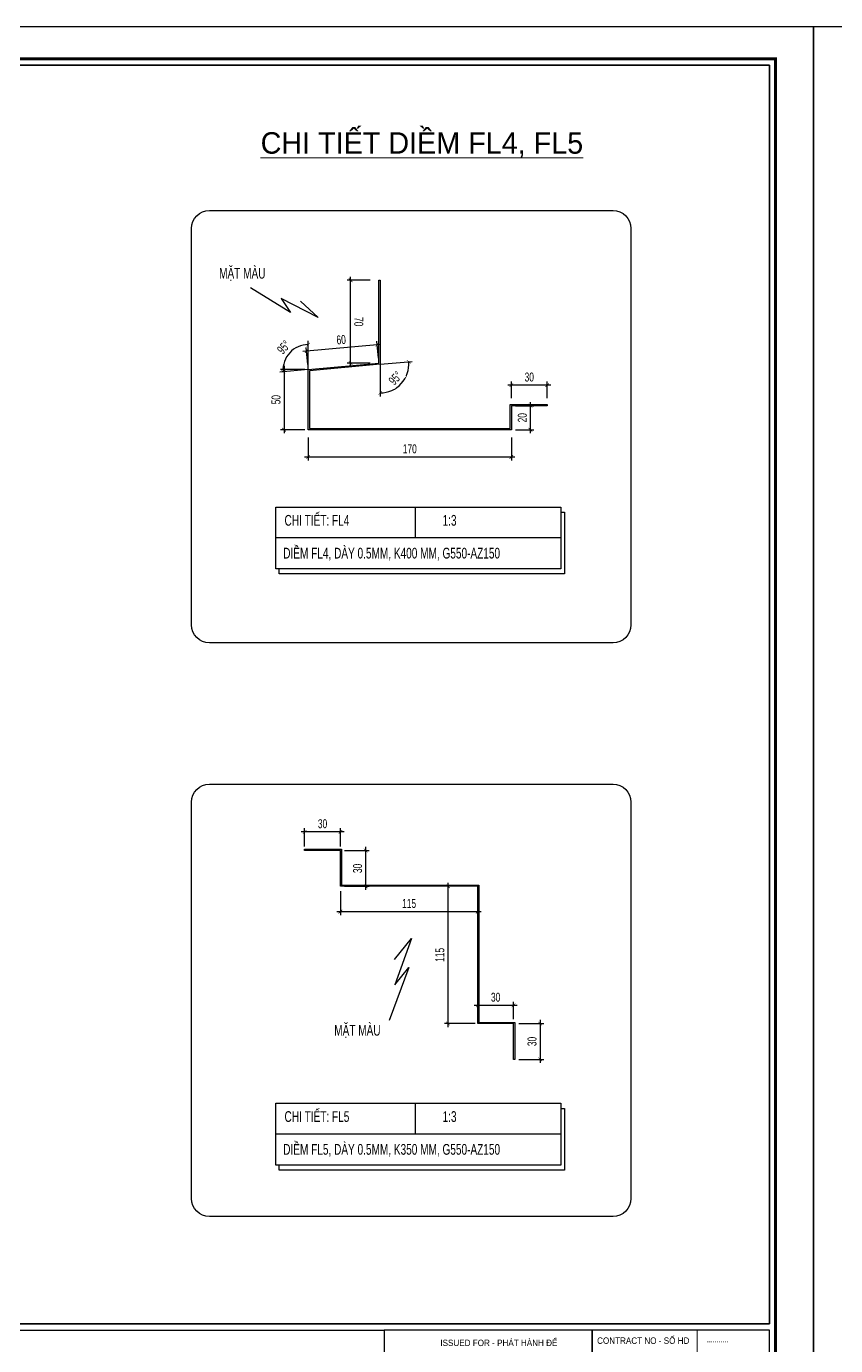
# Model space of a CAD drawing. Header units: inches. Extents: x 2 to 32666, y -5537 to 22.
# Drawn here: x 20586 to 20811.9, y -4073 to -3704.5 of the extents above; entities that cross this region are included whole.
import ezdxf
from ezdxf.enums import TextEntityAlignment as Align

# ---------------------------------------------------------------- set-up
doc = ezdxf.new("R2010")
doc.units = ezdxf.units.IN
doc.header["$MEASUREMENT"] = 0
doc.layers.get('Defpoints').update_dxf_attribs({"lineweight": 9})
for name, color, linetype in [('2', 2, 'Continuous'), ('3', 3, 'Continuous'), ('4', 4, 'Continuous'), ('6', 6, 'Continuous'), ('7', 7, 'Continuous'), ('9', 9, 'Continuous'), ('BAO KHUNG', 31, 'Continuous'), ('DIM', 8, 'Continuous'), ('NET IN', 3, 'Continuous')]:
    doc.layers.add(name, color=color, linetype=linetype)
doc.layers.add('_TEXT', color=3, linetype='Continuous', lineweight=13)
doc.layers.add('S-Hatch', color=8, linetype='Continuous', lineweight=9)
doc.layers.add('Cover text', color=7, linetype='Continuous', true_color=0x52370f)
doc.styles.add('ST1', font='vnshx.shx', dxfattribs={"width": 0.7})
doc.styles.add('ST1H', font='vnshxh.shx', dxfattribs={"width": 0.7})
doc.styles.add('ST3', font='VHAVANB.TTF')
doc.styles.get("Standard").update_dxf_attribs({"font": 'arial.ttf'})
doc.styles.add('STYLE2', font='VHAVAN.TTF')
doc.styles.add('TIEU DE', font='Vharialn.ttf')
doc.dimstyles.new('3', dxfattribs={"dimtxt": 2.5, "dimasz": 1, "dimexe": 1, "dimexo": 0, "dimgap": 1, "dimtad": 1, "dimdec": 0, "dimlfac": 3, "dimzin": 0, "dimdsep": 46, "dimtxsty": 'ST1', "dimblk": 'ARCHTICK', "dimcen": 1, "dimdle": 1, "dimclrd": 8, "dimclre": 8, "dimclrt": 3, "dimadec": 0, "dimazin": 0, "dimtfac": 1, "dimtdec": 0, "dimtix": 1, "dimtofl": 0, "dimtmove": 1, "dimatfit": 3, "dimldrblk": 'DOT', "dimfxl": 0.18, "dimtfill": 1, "dimtolj": 1, "dimtzin": 0, "dimlwd": -1, "dimlwe": -1, "dimarcsym": 2})

# ---------------------------------------------------------------- blocks, each defined once
blk = doc.blocks.new('kt kien truc 1')
at = {"layer": '2', "color": 157, "linetype": 'Continuous'}
blk.add_lwpolyline([(0, 420), (594, 420), (594, 0), (0, 0)], close=True, dxfattribs=at)
at = {"layer": '7', "color": 147, "linetype": 'Continuous'}
blk.add_lwpolyline([(12.33, 57.61), (581.67, 57.61), (581.67, 409.19), (12.33, 409.19)], close=True, dxfattribs=at)
at = {"layer": 'BAO KHUNG', "color": 167, "linetype": 'Continuous', "const_width": 0.871}
blk.add_lwpolyline([(10.59, 9.07), (583.41, 9.07), (583.41, 410.93), (10.59, 410.93)], close=True, dxfattribs=at)
at = {"layer": 'BAO KHUNG', "color": 7}
for points in [[(211.89, 55.81), (474.14, 55.81), (474.14, 10.81), (211.89, 10.81)], [(474.14, 10.81), (532.16, 10.81), (532.16, 55.81), (474.14, 55.81)], [(532.16, 10.81), (581.67, 10.81), (581.67, 55.81), (532.16, 55.81)]]:
    blk.add_lwpolyline(points, close=True, dxfattribs=at)
at = {"layer": 'S-Hatch'}
blk.add_line((561.54, 55.81), (561.54, 23.67), dxfattribs=at)
at = {"layer": 'BAO KHUNG', "color": 7, "linetype": 'Continuous', "width": 0.9}
blk.add_text('ISSUED FOR - PHÁT HÀNH ĐỂ ', height=1.8, dxfattribs=at).set_placement((506.46, 51.36), align=Align.CENTER)
blk.add_text('CONTRACT NO - SỐ HD', height=1.8, dxfattribs=at).set_placement((533.57, 51.98))
at = {"layer": 'BAO KHUNG', "color": 109, "linetype": 'Continuous', "style": 'STYLE2', "width": 0.8}
blk.add_text('...........', height=1.5, dxfattribs=at).set_placement((564.21, 52.44))
at = {"layer": 'Cover text', "ltscale": 0.5, "style": 'TIEU DE'}
for tag, p in [('TENBANVE', (45.93, 14.6)), ('STT', (555.05, 15.58))]:
    blk.add_attdef(tag, text='', height=2, dxfattribs=at).set_placement(p, align=Align.MIDDLE_CENTER)
blk = doc.blocks.new('_ArchTick')
at = {"color": 0, "linetype": 'ByBlock', "const_width": 0.15}
blk.add_lwpolyline([(-0.5, -0.5), (0.5, 0.5)], dxfattribs=at)
blk = doc.blocks.new('*D6240')
at = {"layer": 'Defpoints', "color": 0, "transparency": 16777216}
for p in [(20676.52, -3775.44), (20681.96, -3775.44), (20681.96, -3798.61)]:
    blk.add_point(p, dxfattribs=at)
at = {"layer": 'DIM', "color": 8, "linetype": 'Continuous', "transparency": 16777216}
for p, q in [((20681.96, -3775.44), (20675.52, -3775.44)), ((20676.52, -3799.61), (20676.52, -3774.44)), ((20681.96, -3798.61), (20675.52, -3798.61))]:
    blk.add_line(p, q, dxfattribs=at)
at = {"layer": 'DIM', "color": 8, "transparency": 16777216}
for p, rotation in [((20676.52, -3775.44), 90.00102498507002), ((20676.52, -3798.61), 270.00102498507)]:
    blk.add_blockref('_ArchTick', p, dxfattribs=dict(at, rotation=rotation))
at = {"layer": 'DIM', "color": 3, "transparency": 16777216, "insert": (20678.77, -3787.02), "char_height": 2.5, "attachment_point": 5, "rotation": 270.001, "style": 'ST1', "bg_fill": 3, "box_fill_scale": 1.25, "bg_fill_color": 256, "bg_fill_true_color": 13158600, "bg_fill_transparency": 0}
blk.add_mtext('\\A1;70', dxfattribs=at)
blk = doc.blocks.new('_Dot')
at = {"color": 0, "linetype": 'ByBlock', "lineweight": -2}
blk.add_line((-0.5, 0), (-1, 0), dxfattribs=at)
at = {"color": 0, "linetype": 'ByBlock', "const_width": 0.5}
blk.add_lwpolyline([(-0.25, 0, 1), (0.25, 0, 1)], format="xyb", close=True, dxfattribs=at)
blk = doc.blocks.new('*D6241')
at = {"layer": 'Defpoints', "color": 0, "transparency": 16777216}
for p in [(20683.97, -3793.4), (20664.54, -3798.95), (20684.31, -3797.16)]:
    blk.add_point(p, dxfattribs=at)
at = {"layer": 'DIM', "color": 8, "linetype": 'Continuous', "transparency": 16777216}
for p, q in [((20663.2, -3795.28), (20684.96, -3793.31)), ((20664.54, -3798.95), (20664.11, -3794.19)), ((20684.31, -3797.16), (20683.88, -3792.41))]:
    blk.add_line(p, q, dxfattribs=at)
at = {"layer": 'DIM', "color": 8, "transparency": 16777216}
for p, rotation in [((20664.2, -3795.19), 185.1690036118226), ((20683.97, -3793.4), 5.169003611822617)]:
    blk.add_blockref('_ArchTick', p, dxfattribs=dict(at, rotation=rotation))
at = {"layer": 'DIM', "color": 3, "transparency": 16777216, "insert": (20673.88, -3792.06), "char_height": 2.5, "attachment_point": 5, "rotation": 5.169, "style": 'ST1', "bg_fill": 3, "box_fill_scale": 1.25, "bg_fill_color": 256, "bg_fill_true_color": 13158600, "bg_fill_transparency": 0}
blk.add_mtext('\\A1;60', dxfattribs=at)
blk = doc.blocks.new('*D6242')
at = {"layer": 'Defpoints', "color": 0, "transparency": 16777216}
for p in [(20663.72, -3800.39), (20657.94, -3817.2), (20663.72, -3817.2)]:
    blk.add_point(p, dxfattribs=at)
at = {"layer": 'DIM', "color": 8, "linetype": 'Continuous', "transparency": 16777216}
for p, q in [((20663.72, -3800.39), (20656.94, -3800.39)), ((20657.94, -3799.39), (20657.94, -3818.2)), ((20663.72, -3817.2), (20656.94, -3817.2))]:
    blk.add_line(p, q, dxfattribs=at)
at = {"layer": 'DIM', "color": 8, "transparency": 16777216}
for p, rotation in [((20657.94, -3800.39), 90), ((20657.94, -3817.2), 270)]:
    blk.add_blockref('_ArchTick', p, dxfattribs=dict(at, rotation=rotation))
at = {"layer": 'DIM', "color": 3, "transparency": 16777216, "insert": (20655.69, -3808.8), "char_height": 2.5, "attachment_point": 5, "rotation": 90, "style": 'ST1', "bg_fill": 3, "box_fill_scale": 1.25, "bg_fill_color": 256, "bg_fill_true_color": 13158600, "bg_fill_transparency": 0}
blk.add_mtext('\\A1;50', dxfattribs=at)
blk = doc.blocks.new('*D6243')
at = {"layer": 'Defpoints', "color": 0, "transparency": 16777216}
for p in [(20664.67, -3819.38), (20721.4, -3819.38), (20721.4, -3824.8)]:
    blk.add_point(p, dxfattribs=at)
at = {"layer": 'DIM', "color": 8, "linetype": 'Continuous', "transparency": 16777216}
for p, q in [((20664.67, -3819.38), (20664.67, -3825.8)), ((20721.4, -3819.38), (20721.4, -3825.8)), ((20663.67, -3824.8), (20722.4, -3824.8))]:
    blk.add_line(p, q, dxfattribs=at)
at = {"layer": 'DIM', "color": 8, "transparency": 16777216, "rotation": 180}
blk.add_blockref('_ArchTick', (20664.67, -3824.8), dxfattribs=at)
at = {"layer": 'DIM', "color": 8, "transparency": 16777216}
blk.add_blockref('_ArchTick', (20721.4, -3824.8), dxfattribs=at)
at = {"layer": 'DIM', "color": 3, "transparency": 16777216, "insert": (20693.03, -3822.55), "char_height": 2.5, "attachment_point": 5, "style": 'ST1', "bg_fill": 3, "box_fill_scale": 1.25, "bg_fill_color": 256, "bg_fill_true_color": 13158600, "bg_fill_transparency": 0}
blk.add_mtext('\\A1;170', dxfattribs=at)
blk = doc.blocks.new('*D6244')
at = {"layer": 'DIM', "color": 8, "linetype": 'Continuous', "transparency": 16777216}
for p, q in [((20726.72, -3818.2), (20726.72, -3809.48)), ((20722.53, -3810.48), (20727.72, -3810.48)), ((20722.53, -3817.2), (20727.72, -3817.2))]:
    blk.add_line(p, q, dxfattribs=at)
at = {"layer": 'DIM', "color": 8, "transparency": 16777216}
for p, rotation in [((20726.72, -3810.48), 90), ((20726.72, -3817.2), 270)]:
    blk.add_blockref('_ArchTick', p, dxfattribs=dict(at, rotation=rotation))
at = {"layer": 'DIM', "color": 3, "transparency": 16777216, "insert": (20724.47, -3813.84), "char_height": 2.5, "attachment_point": 5, "rotation": 90, "style": 'ST1', "bg_fill": 3, "box_fill_scale": 1.25, "bg_fill_color": 256, "bg_fill_true_color": 13158600, "bg_fill_transparency": 0}
blk.add_mtext('\\A1;20', dxfattribs=at)
at = {"layer": 'Defpoints', "color": 0, "transparency": 16777216}
for p in [(20722.53, -3810.48), (20726.72, -3810.48), (20722.53, -3817.2)]:
    blk.add_point(p, dxfattribs=at)
blk = doc.blocks.new('*D6245')
at = {"layer": 'Defpoints', "color": 0, "transparency": 16777216}
for p in [(20721.4, -3804.74), (20721.4, -3808.4), (20731.4, -3808.4)]:
    blk.add_point(p, dxfattribs=at)
at = {"layer": 'DIM', "color": 8, "linetype": 'Continuous', "transparency": 16777216}
for p, q in [((20732.4, -3804.74), (20720.4, -3804.74)), ((20721.4, -3808.4), (20721.4, -3803.74)), ((20731.4, -3808.4), (20731.4, -3803.74))]:
    blk.add_line(p, q, dxfattribs=at)
at = {"layer": 'DIM', "color": 8, "transparency": 16777216, "rotation": 180}
blk.add_blockref('_ArchTick', (20721.4, -3804.74), dxfattribs=at)
at = {"layer": 'DIM', "color": 8, "transparency": 16777216}
blk.add_blockref('_ArchTick', (20731.4, -3804.74), dxfattribs=at)
at = {"layer": 'DIM', "color": 3, "transparency": 16777216, "insert": (20726.4, -3802.49), "char_height": 2.5, "attachment_point": 5, "style": 'ST1', "bg_fill": 3, "box_fill_scale": 1.25, "bg_fill_color": 256, "bg_fill_true_color": 13158600, "bg_fill_transparency": 0}
blk.add_mtext('\\A1;30', dxfattribs=at)
blk = doc.blocks.new('*D6246')
at = {"layer": 'Defpoints', "color": 0, "transparency": 16777216}
for p in [(20684.77, -3775.44), (20665, -3800.7)]:
    blk.add_point(p, dxfattribs=at)
at = {"layer": 'DIM', "color": 8, "linetype": 'Continuous', "transparency": 16777216}
for q in [(20693.73, -3798.1), (20684.77, -3807.91)]:
    blk.add_line((20684.77, -3798.92), q, dxfattribs=at)
blk.add_arc((20684.77, -3798.92), 8, 270.001, 5.169, dxfattribs=at)
at = {"layer": 'DIM', "color": 8, "transparency": 16777216}
for p, rotation in [((20692.74, -3798.19), 95.16900339881761), ((20684.77, -3806.91), 180.0010249850478)]:
    blk.add_blockref('_ArchTick', p, dxfattribs=dict(at, rotation=rotation))
at = {"layer": 'DIM', "color": 3, "transparency": 16777216, "insert": (20689.01, -3802.79), "char_height": 2.5, "attachment_point": 5, "rotation": 47.585, "style": 'ST1', "bg_fill": 3, "box_fill_scale": 1.25, "bg_fill_color": 256, "bg_fill_true_color": 13158600, "bg_fill_transparency": 0}
blk.add_mtext('\\A1;95°', dxfattribs=at)
at = {"layer": 'Defpoints', "color": 0, "transparency": 16777216}
for p in [(20684.77, -3798.92), (20684.77, -3798.92), (20688.98, -3805.72)]:
    blk.add_point(p, dxfattribs=at)
blk = doc.blocks.new('*D6247')
at = {"layer": 'Defpoints', "color": 0, "transparency": 16777216}
for p in [(20684.44, -3798.61), (20664.67, -3800.39), (20664.67, -3800.39), (20664.67, -3817.2)]:
    blk.add_point(p, dxfattribs=at)
at = {"layer": 'DIM', "color": 8, "linetype": 'Continuous', "transparency": 16777216}
for q in [(20664.67, -3792.4), (20656.71, -3801.11)]:
    blk.add_line((20664.67, -3800.39), q, dxfattribs=at)
blk.add_arc((20664.67, -3800.39), 6.99, 90, 185.169, dxfattribs=at)
at = {"layer": 'DIM', "color": 8, "transparency": 16777216}
for p, rotation in [((20664.67, -3793.4), 2.671665932429354e-12), ((20657.7, -3801.02), 275.1690036118312)]:
    blk.add_blockref('_ArchTick', p, dxfattribs=dict(at, rotation=rotation))
at = {"layer": 'DIM', "color": 3, "transparency": 16777216, "insert": (20657.85, -3794.16), "char_height": 2.5, "attachment_point": 5, "rotation": 47.5845, "style": 'ST1', "bg_fill": 3, "box_fill_scale": 1.25, "bg_fill_color": 256, "bg_fill_true_color": 13158600, "bg_fill_transparency": 0}
blk.add_mtext('\\A1;95°', dxfattribs=at)
at = {"layer": 'Defpoints', "color": 0, "transparency": 16777216}
blk.add_point((20660.99, -3794.45), dxfattribs=at)
blk = doc.blocks.new('*D6248')
at = {"layer": 'Defpoints', "color": 0, "transparency": 16777216}
for p in [(20663.68, -3929.52), (20663.68, -3933.64), (20673.68, -3933.64)]:
    blk.add_point(p, dxfattribs=at)
at = {"layer": 'DIM', "color": 8, "linetype": 'Continuous', "transparency": 16777216}
for p, q in [((20674.68, -3929.52), (20662.68, -3929.52)), ((20663.68, -3933.64), (20663.68, -3928.52)), ((20673.68, -3933.64), (20673.68, -3928.52))]:
    blk.add_line(p, q, dxfattribs=at)
at = {"layer": 'DIM', "color": 8, "transparency": 16777216, "rotation": 180}
blk.add_blockref('_ArchTick', (20663.68, -3929.52), dxfattribs=at)
at = {"layer": 'DIM', "color": 8, "transparency": 16777216}
blk.add_blockref('_ArchTick', (20673.68, -3929.52), dxfattribs=at)
at = {"layer": 'DIM', "color": 3, "transparency": 16777216, "insert": (20668.68, -3927.27), "char_height": 2.5, "attachment_point": 5, "style": 'ST1', "bg_fill": 3, "box_fill_scale": 1.25, "bg_fill_color": 256, "bg_fill_true_color": 13158600, "bg_fill_transparency": 0}
blk.add_mtext('\\A1;30', dxfattribs=at)
blk = doc.blocks.new('*D6249')
at = {"layer": 'Defpoints', "color": 0, "transparency": 16777216}
for p in [(20674.85, -3934.73), (20680.72, -3934.73), (20674.85, -3944.73)]:
    blk.add_point(p, dxfattribs=at)
at = {"layer": 'DIM', "color": 8, "linetype": 'Continuous', "transparency": 16777216}
for p, q in [((20674.85, -3934.73), (20681.72, -3934.73)), ((20680.72, -3945.73), (20680.72, -3933.73)), ((20674.85, -3944.73), (20681.72, -3944.73))]:
    blk.add_line(p, q, dxfattribs=at)
at = {"layer": 'DIM', "color": 8, "transparency": 16777216}
for p, rotation in [((20680.72, -3934.73), 90), ((20680.72, -3944.73), 270)]:
    blk.add_blockref('_ArchTick', p, dxfattribs=dict(at, rotation=rotation))
at = {"layer": 'DIM', "color": 3, "transparency": 16777216, "insert": (20678.47, -3939.73), "char_height": 2.5, "attachment_point": 5, "rotation": 90, "style": 'ST1', "bg_fill": 3, "box_fill_scale": 1.25, "bg_fill_color": 256, "bg_fill_true_color": 13158600, "bg_fill_transparency": 0}
blk.add_mtext('\\A1;30', dxfattribs=at)
blk = doc.blocks.new('*D6250')
at = {"layer": 'Defpoints', "color": 0, "transparency": 16777216}
for p in [(20673.68, -3946.06), (20712.01, -3946.06), (20712.01, -3951.79)]:
    blk.add_point(p, dxfattribs=at)
at = {"layer": 'DIM', "color": 8, "linetype": 'Continuous', "transparency": 16777216}
for p, q in [((20673.68, -3946.06), (20673.68, -3952.79)), ((20712.01, -3946.06), (20712.01, -3952.79)), ((20672.68, -3951.79), (20713.01, -3951.79))]:
    blk.add_line(p, q, dxfattribs=at)
at = {"layer": 'DIM', "color": 8, "transparency": 16777216, "rotation": 180}
blk.add_blockref('_ArchTick', (20673.68, -3951.79), dxfattribs=at)
at = {"layer": 'DIM', "color": 8, "transparency": 16777216}
blk.add_blockref('_ArchTick', (20712.01, -3951.79), dxfattribs=at)
at = {"layer": 'DIM', "color": 3, "transparency": 16777216, "insert": (20692.85, -3949.54), "char_height": 2.5, "attachment_point": 5, "style": 'ST1', "bg_fill": 3, "box_fill_scale": 1.25, "bg_fill_color": 256, "bg_fill_true_color": 13158600, "bg_fill_transparency": 0}
blk.add_mtext('\\A1;115', dxfattribs=at)
blk = doc.blocks.new('*D6251')
at = {"layer": 'Defpoints', "color": 0, "transparency": 16777216}
for p in [(20711.26, -3944.73), (20703.7, -3983.07), (20711.26, -3983.07)]:
    blk.add_point(p, dxfattribs=at)
at = {"layer": 'DIM', "color": 8, "linetype": 'Continuous', "transparency": 16777216}
for p, q in [((20711.26, -3944.73), (20702.7, -3944.73)), ((20703.7, -3943.73), (20703.7, -3984.07)), ((20711.26, -3983.07), (20702.7, -3983.07))]:
    blk.add_line(p, q, dxfattribs=at)
at = {"layer": 'DIM', "color": 8, "transparency": 16777216}
for p, rotation in [((20703.7, -3944.73), 90), ((20703.7, -3983.07), 270)]:
    blk.add_blockref('_ArchTick', p, dxfattribs=dict(at, rotation=rotation))
at = {"layer": 'DIM', "color": 3, "transparency": 16777216, "insert": (20701.45, -3963.9), "char_height": 2.5, "attachment_point": 5, "rotation": 90, "style": 'ST1', "bg_fill": 3, "box_fill_scale": 1.25, "bg_fill_color": 256, "bg_fill_true_color": 13158600, "bg_fill_transparency": 0}
blk.add_mtext('\\A1;115', dxfattribs=at)
blk = doc.blocks.new('*D6252')
at = {"layer": 'Defpoints', "color": 0, "transparency": 16777216}
for p in [(20722.01, -3977.98), (20712.01, -3981.82), (20722.01, -3981.82)]:
    blk.add_point(p, dxfattribs=at)
at = {"layer": 'DIM', "color": 8, "linetype": 'Continuous', "transparency": 16777216}
for p, q in [((20711.01, -3977.98), (20723.01, -3977.98)), ((20712.01, -3981.82), (20712.01, -3976.98)), ((20722.01, -3981.82), (20722.01, -3976.98))]:
    blk.add_line(p, q, dxfattribs=at)
at = {"layer": 'DIM', "color": 8, "transparency": 16777216, "rotation": 180}
blk.add_blockref('_ArchTick', (20712.01, -3977.98), dxfattribs=at)
at = {"layer": 'DIM', "color": 8, "transparency": 16777216}
blk.add_blockref('_ArchTick', (20722.01, -3977.98), dxfattribs=at)
at = {"layer": 'DIM', "color": 3, "transparency": 16777216, "insert": (20717.01, -3975.73), "char_height": 2.5, "attachment_point": 5, "style": 'ST1', "bg_fill": 3, "box_fill_scale": 1.25, "bg_fill_color": 256, "bg_fill_true_color": 13158600, "bg_fill_transparency": 0}
blk.add_mtext('\\A1;30', dxfattribs=at)
blk = doc.blocks.new('*D6253')
at = {"layer": 'Defpoints', "color": 0, "transparency": 16777216}
for p in [(20723.52, -3983.07), (20723.52, -3993.07), (20729.43, -3993.07)]:
    blk.add_point(p, dxfattribs=at)
at = {"layer": 'DIM', "color": 8, "linetype": 'Continuous', "transparency": 16777216}
for p, q in [((20723.52, -3983.07), (20730.43, -3983.07)), ((20729.43, -3982.07), (20729.43, -3994.07)), ((20723.52, -3993.07), (20730.43, -3993.07))]:
    blk.add_line(p, q, dxfattribs=at)
at = {"layer": 'DIM', "color": 8, "transparency": 16777216}
for p, rotation in [((20729.43, -3983.07), 90), ((20729.43, -3993.07), 270)]:
    blk.add_blockref('_ArchTick', p, dxfattribs=dict(at, rotation=rotation))
at = {"layer": 'DIM', "color": 3, "transparency": 16777216, "insert": (20727.18, -3988.07), "char_height": 2.5, "attachment_point": 5, "rotation": 90, "style": 'ST1', "bg_fill": 3, "box_fill_scale": 1.25, "bg_fill_color": 256, "bg_fill_true_color": 13158600, "bg_fill_transparency": 0}
blk.add_mtext('\\A1;30', dxfattribs=at)

msp = doc.modelspace()

# ---------------------------------------------------------------- linework, layer by layer
at = {"color": 9}
for p, q in [((20694.5312, -3838.8116), (20694.5312, -3847.4362)), ((20694.5312, -4005.3543), (20694.5312, -4013.9789))]:
    msp.add_line(p, q, dxfattribs=at)
at = {"layer": '4'}
msp.add_lwpolyline([(20688.7395, -3965.2216), (20693.514, -3959.3041), (20688.8469, -3972.2877), (20692.7687, -3967.3883), (20687.3174, -3982.2042)], dxfattribs=at)
at = {"layer": '6'}
for points in [[(20731.396, -3810.482), (20721.396, -3810.482), (20721.396, -3817.2042), (20664.6673, -3817.2042), (20664.6673, -3800.3949), (20684.4382, -3798.6064), (20684.4378, -3775.4355), (20684.7712, -3775.4355), (20684.7716, -3798.915), (20665.0007, -3800.7035), (20665.0007, -3816.8709), (20721.0627, -3816.8709), (20721.0627, -3810.1487), (20731.396, -3810.1487)], [(20722.0149, -3993.0675), (20722.0149, -3983.0675), (20712.0149, -3983.0675), (20712.0149, -3944.7342), (20673.6815, -3944.7342), (20673.6815, -3934.7342), (20663.6815, -3934.7342), (20663.6815, -3934.4009), (20674.0149, -3934.4009), (20674.0149, -3944.4009), (20712.3482, -3944.4009), (20712.3482, -3982.7342), (20722.3482, -3982.7342), (20722.3482, -3993.0675)]]:
    msp.add_lwpolyline(points, close=True, dxfattribs=at)
at = {"layer": '9'}
msp.add_lwpolyline([(20637.0922, -3916.2229), (20749.7824, -3916.2229, -0.41421356), (20754.7824, -3921.2229), (20754.7824, -4031.9583, -0.41421356), (20749.7824, -4036.9583), (20637.0922, -4036.9583, -0.41421356), (20632.0922, -4031.9583), (20632.0922, -3921.2229, -0.41421356)], format="xyb", close=True, dxfattribs=at)
at = {"layer": 'DIM'}
msp.add_lwpolyline([(20224.1005, -3715.3349), (20793.4384, -3715.3349), (20793.4384, -4066.9148), (20224.1005, -4066.9148)], close=True, dxfattribs=at)
at = {"layer": 'NET IN'}
for points in [[(20211.7695, -3704.5249), (20805.7695, -3704.5249), (20805.7695, -4124.5249), (20211.7695, -4124.5249)], [(20805.7695, -3704.5249), (21399.7695, -3704.5249), (21399.7695, -4124.5249), (20805.7695, -4124.5249)]]:
    msp.add_lwpolyline(points, close=True, dxfattribs=at)

# ---------------------------------------------------------------- block references
at = {"layer": '3'}
for p in [(20211.7695, -4124.5249), (20805.7695, -4124.5249)]:
    msp.add_blockref('kt kien truc 1', p, dxfattribs=at)

# ---------------------------------------------------------------- texts
at = {"layer": '3', "style": 'ST1H', "width": 0.7}
for s, p in [('diÒm fl4, dµy 0.5mm, K400 mm, g550-az150', (20657.6975, -3853.1696)), ('diÒm fl5, dµy 0.5mm, K350 mm, g550-az150', (20657.6975, -4019.7123))]:
    msp.add_text(s, height=3, dxfattribs=at).set_placement(p)
at = {"layer": '_TEXT', "style": 'ST3'}
msp.add_text('%%Uchi tiÕt diÒm fl4, fl5', height=6, dxfattribs=at).set_placement((20651.3992, -3740.0848))

# ---------------------------------------------------------------- next in the draw order: texts
at = {"layer": '3', "char_height": 3, "attachment_point": 4, "style": 'ST1H', "bg_fill": 2}
for s, insert in [('\\A1;mÆt mµu', (20671.9408, -3985.2816)), ('\\A1;CHI TIÕT: fl5', (20658.0586, -4009.0687))]:
    msp.add_mtext(s, dxfattribs=dict(at, insert=insert))

# ---------------------------------------------------------------- next in the draw order: dimensions: what is measured, and where the dimension line sits
at = {"layer": 'DIM'}
for p1, p2, distance, picture, middle in [((20681.958, -3798.6064), (20681.9576, -3775.4356), 5.4402, '*D6240', (20678.7676, -3787.0211)), ((20673.6815, -3933.6375), (20663.6815, -3933.6375), -4.1149, '*D6248', (20668.6815, -3927.2726))]:
    dim = msp.add_aligned_dim(p1=p1, p2=p2, distance=distance, dimstyle='3', dxfattribs=at)
    dim.commit()
    dim.dimension.update_dxf_attribs({"geometry": picture, "text_midpoint": middle})

# ---------------------------------------------------------------- next in the draw order: linework, layer by layer
at = {"color": 9}
for points in [[(20655.5891, -4005.3543), (20735.2009, -4005.3543), (20735.2009, -4022.6035), (20655.5891, -4022.6035)], [(20655.5891, -4005.3543), (20735.2009, -4005.3543), (20735.2009, -4013.9789), (20655.5891, -4013.9789)]]:
    msp.add_lwpolyline(points, close=True, dxfattribs=at)
msp.add_lwpolyline([(20735.2009, -4006.7749), (20736.2236, -4006.7749), (20736.2236, -4024.0241), (20656.6117, -4024.0241), (20656.6117, -4022.6035)], dxfattribs=at)

# ---------------------------------------------------------------- next in the draw order: dimensions: what is measured, and where the dimension line sits
at = {"layer": 'DIM'}
for p1, p2, distance, picture, middle in [((20664.5367, -3798.9505), (20684.3076, -3797.162), 3.7751, '*D6241', (20673.8793, -3792.0557)), ((20674.8454, -3944.7342), (20674.8454, -3934.7342), -5.8778, '*D6249', (20678.4732, -3939.7342))]:
    dim = msp.add_aligned_dim(p1=p1, p2=p2, distance=distance, dimstyle='3', dxfattribs=at)
    dim.commit()
    dim.dimension.update_dxf_attribs({"geometry": picture, "text_midpoint": middle})

# ---------------------------------------------------------------- next in the draw order: texts
at = {"layer": '3', "insert": (20702.1904, -4009.0687), "char_height": 3, "attachment_point": 4, "style": 'ST1H', "bg_fill": 2}
msp.add_mtext('\\A1;1:3', dxfattribs=at)

# ---------------------------------------------------------------- next in the draw order: dimensions: what is measured, and where the dimension line sits
at = {"layer": 'DIM'}
for p1, p2, distance, picture, middle in [((20663.7247, -3800.3949), (20663.7247, -3817.2042), -5.7877, '*D6242', (20655.687, -3808.7996)), ((20673.6815, -3946.0616), (20712.0149, -3946.0616), -5.7333, '*D6250', (20692.8482, -3949.5449))]:
    dim = msp.add_aligned_dim(p1=p1, p2=p2, distance=distance, dimstyle='3', dxfattribs=at)
    dim.commit()
    dim.dimension.update_dxf_attribs({"geometry": picture, "text_midpoint": middle})

# ---------------------------------------------------------------- next in the draw order: dimensions: what is measured, and where the dimension line sits
dim = msp.add_angular_dim_2l(base=(20688.9763, -3805.7168), line1=((20684.7712, -3775.4355), (20684.7716, -3798.915)), line2=((20684.7716, -3798.915), (20665.0007, -3800.7035)), dimstyle='3', dxfattribs=at)
dim.commit()
dim.dimension.update_dxf_attribs({"geometry": '*D6246', "text_midpoint": (20689.0141, -3802.7911)})
for p1, p2, distance, picture, middle in [((20664.6673, -3819.3798), (20721.396, -3819.3798), -5.4163, '*D6243', (20693.0317, -3822.5461)), ((20711.2608, -3944.7342), (20711.2608, -3983.0675), -7.5574, '*D6251', (20701.4534, -3963.9009))]:
    dim = msp.add_aligned_dim(p1=p1, p2=p2, distance=distance, dimstyle='3', dxfattribs=at)
    dim.commit()
    dim.dimension.update_dxf_attribs({"geometry": picture, "text_midpoint": middle})

# ---------------------------------------------------------------- next in the draw order: linework, layer by layer
at = {"layer": '4'}
msp.add_lwpolyline([(20662.5491, -3781.2565), (20667.4154, -3785.8447), (20657.132, -3780.5224), (20659.7028, -3784.4682), (20648.5334, -3777.5748)], dxfattribs=at)

# ---------------------------------------------------------------- next in the draw order: dimensions: what is measured, and where the dimension line sits
at = {"layer": 'DIM'}
dim = msp.add_angular_dim_2l(base=(20660.9915, -3794.4485), line1=((20664.6673, -3817.2042), (20664.6673, -3800.3949)), line2=((20664.6673, -3800.3949), (20684.4382, -3798.6064)), dimstyle='3', dxfattribs=at)
dim.commit()
dim.dimension.update_dxf_attribs({"geometry": '*D6247', "text_midpoint": (20657.8451, -3794.162)})
for p1, p2, distance, picture, middle in [((20722.5325, -3817.2042), (20722.5325, -3810.482), -4.1835, '*D6244', (20724.4661, -3813.8431)), ((20712.0149, -3981.8246), (20722.0149, -3981.8246), 3.844, '*D6252', (20717.0149, -3975.7306))]:
    dim = msp.add_aligned_dim(p1=p1, p2=p2, distance=distance, dimstyle='3', dxfattribs=at)
    dim.commit()
    dim.dimension.update_dxf_attribs({"geometry": picture, "text_midpoint": middle})

# ---------------------------------------------------------------- next in the draw order: dimensions: what is measured, and where the dimension line sits
for p1, p2, distance, picture, middle in [((20731.396, -3808.3984), (20721.396, -3808.3984), -3.6597, '*D6245', (20726.396, -3802.4887)), ((20723.5229, -3983.0675), (20723.5229, -3993.0675), 5.9026, '*D6253', (20727.1755, -3988.0675))]:
    dim = msp.add_aligned_dim(p1=p1, p2=p2, distance=distance, dimstyle='3', dxfattribs=at)
    dim.commit()
    dim.dimension.update_dxf_attribs({"geometry": picture, "text_midpoint": middle})

# ---------------------------------------------------------------- next in the draw order: linework, layer by layer
at = {"layer": '9'}
msp.add_lwpolyline([(20637.0922, -3755.9623), (20749.7824, -3755.9623, -0.41421356), (20754.7824, -3760.9623), (20754.7824, -3871.6977, -0.41421356), (20749.7824, -3876.6977), (20637.0922, -3876.6977, -0.41421356), (20632.0922, -3871.6977), (20632.0922, -3760.9623, -0.41421356)], format="xyb", close=True, dxfattribs=at)

# ---------------------------------------------------------------- next in the draw order: texts
at = {"layer": '3', "char_height": 3, "attachment_point": 4, "style": 'ST1H', "bg_fill": 2}
for s, insert in [('\\A1;mÆt mµu', (20639.8025, -3773.8163)), ('\\A1;CHI TIÕT: fl4', (20658.0586, -3842.526))]:
    msp.add_mtext(s, dxfattribs=dict(at, insert=insert))

# ---------------------------------------------------------------- next in the draw order: linework, layer by layer
at = {"color": 9}
for points in [[(20655.5891, -3838.8116), (20735.2009, -3838.8116), (20735.2009, -3856.0608), (20655.5891, -3856.0608)], [(20655.5891, -3838.8116), (20735.2009, -3838.8116), (20735.2009, -3847.4362), (20655.5891, -3847.4362)]]:
    msp.add_lwpolyline(points, close=True, dxfattribs=at)
msp.add_lwpolyline([(20735.2009, -3840.2322), (20736.2236, -3840.2322), (20736.2236, -3857.4814), (20656.6117, -3857.4814), (20656.6117, -3856.0608)], dxfattribs=at)

# ---------------------------------------------------------------- next in the draw order: texts
at = {"layer": '3', "insert": (20702.1904, -3842.526), "char_height": 3, "attachment_point": 4, "style": 'ST1H', "bg_fill": 2}
msp.add_mtext('\\A1;1:3', dxfattribs=at)

doc.saveas('drawing.dxf')
